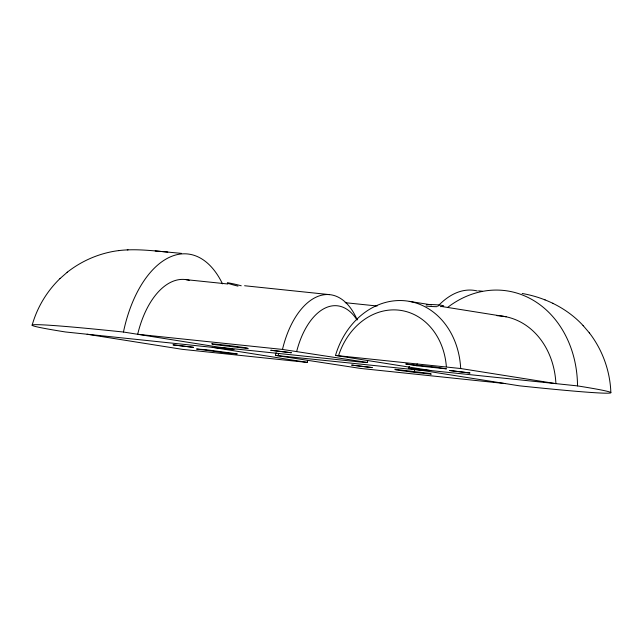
<?xml version="1.0" encoding="UTF-8"?>
<svg xmlns="http://www.w3.org/2000/svg" width="643" height="643" viewBox="0 0 643 643"><rect width="100%" height="100%" fill="white"/><g stroke="black" fill="none" stroke-linecap="round" stroke-linejoin="round"><path stroke-width="0.96" d="M414.237 372.353L431.268 374.138L430.087 373.487L394.834 369.275L396.016 369.926L414.237 372.353L414.47 370.44M416.945 365.763L405.749 363.986L435.247 367.073L446.451 368.849L416.945 365.763L417.178 363.85M32.15 325.189C37.109 307.547 46.818 291.343 59.976 278.604L60.209 278.403M67.145 272.343L67.362 272.142C79.644 262.497 94.039 255.641 109.278 252.233C126.47 248.294 144.153 249.878 161.514 251.501M59.976 278.604L67.362 272.142M127.258 249.878L128.021 249.822M118.585 250.609L119.405 250.553M422.998 370.529L275.413 355.394A66.743 36.828 -84 0 1 276.144 352.677M278.178 355.378L278.202 355.378A77.015 42.494 -84 0 1 278.636 353.618M364.991 362.499L220.002 347.341M367.466 362.483L367.587 362.475A66.743 36.828 -84 0 0 367.555 360.578M365.771 362.491L367.346 362.483M460.677 368.527A77.015 64.204 -81 0 0 405.492 300.828A77.015 64.204 -81 0 0 335.501 355.426L460.677 368.527L555.906 383.63A77.015 64.204 -81 0 0 497.015 315.681M307.386 360.61A77.015 64.204 -81 0 1 307.499 362.443L182.323 349.342L87.094 334.239M233.899 349.567L123.464 332.029A204.08 4.983 6.9 0 0 65.538 331.981L233.891 349.599M577.462 385.888A204.08 4.983 6.9 0 1 519.496 385.832L408.779 368.27L577.518 385.888A102.679 85.599 -81 0 0 533.794 300.602A102.679 85.599 -81 0 0 447.552 307.475M161.907 251.534L181.559 253.39M155.156 250.939L167.791 252.056M478.585 290.845L482.403 291.231M186.245 279.673L227.895 283.997M345.187 302.684L377.095 306.004M408.779 368.27L408.795 368.27A102.679 56.656 -84 0 1 409.173 366.397M244.597 285.741L329.554 294.631M367.587 362.475L282.478 349.438L137.682 334.288A77.015 42.494 -84 0 1 189.243 280.348M505.318 383.582L360.522 368.431L275.413 355.394M409.278 301.366L431.574 304.895M441.331 306.446L506.137 316.79M335.501 355.426L430.722 370.529M212.278 347.341L307.499 362.443M522.188 293.481C545.28 297.524 567.335 308.399 583.305 325.76M544.605 299.646L545.103 299.863M552.771 303.207L553.301 303.448M589.237 332.769L589.47 333.018C602.571 350.065 610.159 371.188 610.85 392.68M583.08 325.519L589.47 333.018M426.55 304.605A10.248 0.989 2.3 0 1 441.018 305.248A10.248 0.989 2.3 0 1 440.359 306.623M436.774 306.679A10.248 0.989 2.3 0 1 426.036 306.004M338.612 355.45A66.751 55.644 -81 0 1 398.652 310.127A66.751 55.644 -81 0 1 446.363 366.727M409.109 368.27A102.679 85.599 -81 0 1 409.591 366.397M437.698 306.398A102.679 56.656 -84 0 1 477.331 290.982M282.478 349.438A77.015 42.494 -84 0 1 317.787 296.431A77.015 42.494 -84 0 1 357.178 319.844M237.974 286.111A10.248 0.571 13.8 0 1 227.501 282.848A10.248 0.571 13.8 0 1 241.238 285.781M296.736 351.239A66.743 36.828 -84 0 1 356.929 319.844M123.464 332.029A102.679 56.656 -84 0 1 168.796 257.602A102.679 56.656 -84 0 1 222.502 283.86M173.12 344.873L193.487 347.349L173.12 344.873M270.88 350.266L291.247 352.742L270.88 350.266M351.769 365.111L372.144 367.587L351.769 365.111M449.529 370.505L469.896 372.98L449.529 370.505M205.696 349.671L196.549 349.02L228.104 353.224L237.251 353.883L205.696 349.671M228.763 345.516L211.732 343.732L212.913 344.383L248.166 348.594L246.984 347.943L228.763 345.516"/></g></svg>
